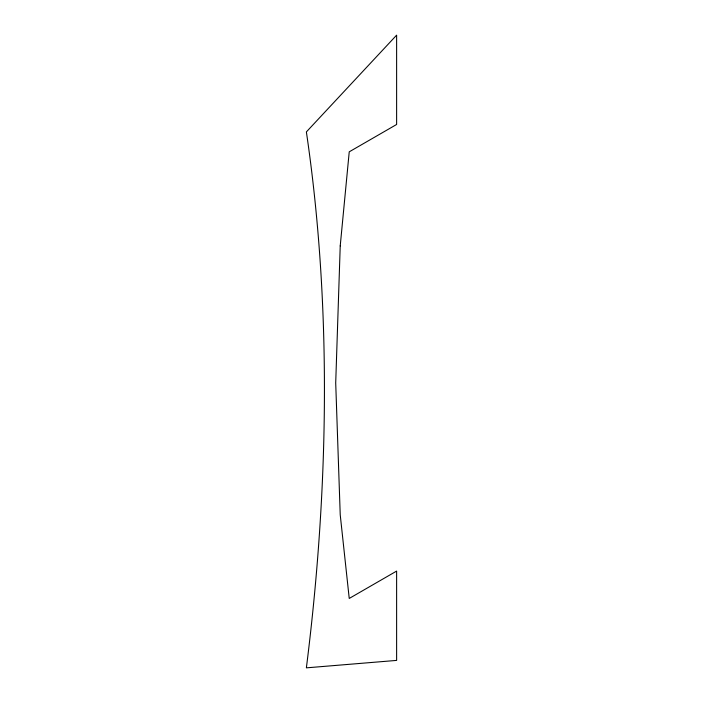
<?xml version="1.0" encoding="UTF-8"?>
<svg xmlns="http://www.w3.org/2000/svg" width="703" height="703" viewBox="0 0 703 703"><rect width="100%" height="100%" fill="white"/><g stroke="black" fill="none" stroke-linecap="round" stroke-linejoin="round"><path stroke-width="1.05" d="M340.226 245.892L335.709 382.95L340.226 514.789L349.233 598.446L396.624 571.082L396.624 660.407L306.376 667.85A2122.085 1225.197 -60 0 0 306.376 131.918L396.624 35.15L396.624 124.475L349.233 151.83L340.226 245.892"/></g></svg>
